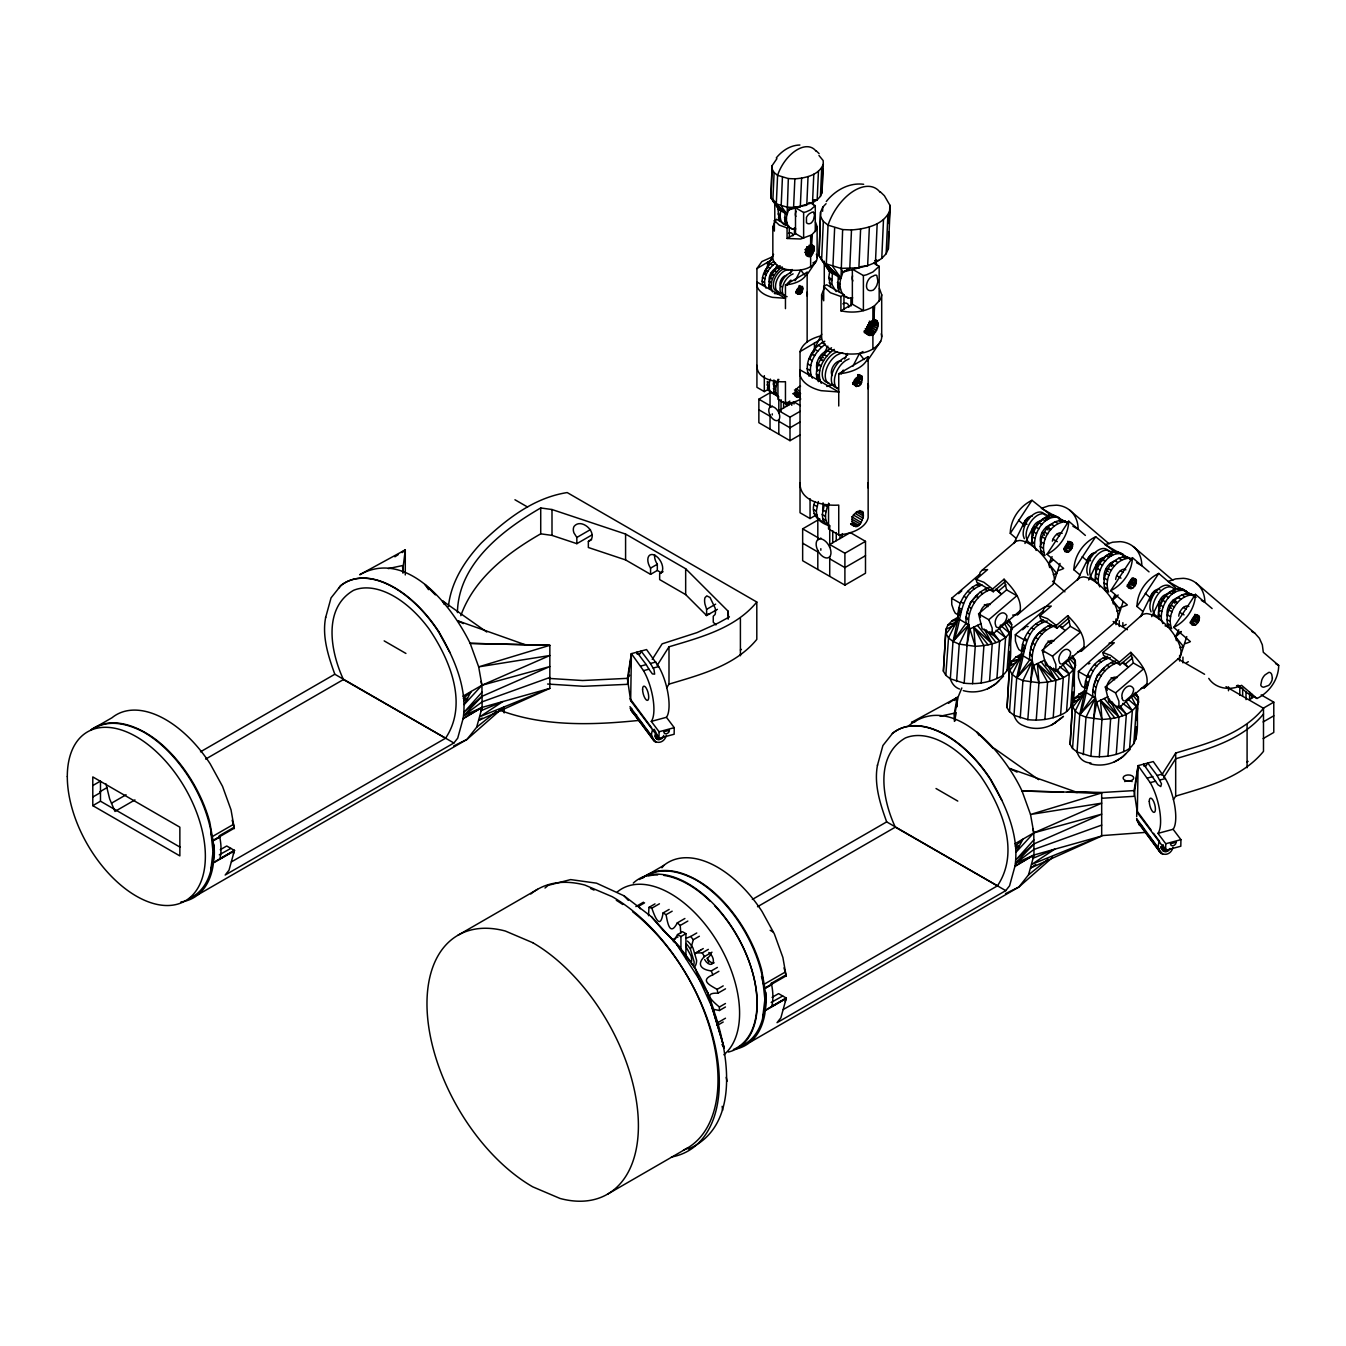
<?xml version="1.0" encoding="UTF-8"?>
<svg xmlns="http://www.w3.org/2000/svg" width="1346" height="1346" viewBox="0 0 1346 1346"><rect width="100%" height="100%" fill="white"/><g stroke="black" fill="none" stroke-linecap="round" stroke-linejoin="round"><path stroke-width="1.5" d="M630.668 700.694L631.409 653.651L646.568 649.58L658.682 666.573A31.883 10.751 75.1 0 1 666.438 717.3L674.245 727.664L674.144 734.243L658.985 738.315L630.668 700.694L627.387 678.603L631.409 653.651L643.523 670.661A31.883 10.751 75.1 0 1 651.279 721.389L659.086 731.753L658.985 738.315L654.257 729.313M1137.336 812.681L1138.093 765.638L1153.253 761.567L1165.367 778.56A31.883 10.751 75.1 0 1 1173.123 829.287L1180.93 839.652L1180.812 846.23L1165.653 850.302L1137.336 812.681L1134.072 790.59L1138.093 765.638L1150.207 782.649A31.883 10.751 75.1 0 1 1157.964 833.376L1165.754 843.74L1165.653 850.302L1162.826 844.901M666.421 735.404C662.552 747.753 647.106 742.252 652.793 729.364M1136.68 816.669L1136.764 812.715M1173.089 847.391C1169.237 859.741 1153.791 854.239 1159.478 841.351L1153.522 833.292M1122.379 698.372C1119.569 692.265 1128.941 680.655 1133.584 688.765A8.261 3.971 -55.5 0 1 1131.296 695.714L1125.693 700.509M863.392 515.972L862.651 511.497C842.461 510.403 856.14 542.724 863.392 515.972L856.325 511.884M220.239 849.73L226.717 845.995L234.456 850.453L229.005 870.223L225.169 875.035L453.888 742.992L457.707 738.18L463.175 718.327L482.12 707.39L549.841 688.395L549.841 645.306L470.175 643.371C451.802 605.784 406.997 548.327 359.685 574.742L405.281 549.858L405.281 574.944M680.79 933.131L680.218 925.459L677.307 922.868C670.039 936.85 667.549 923.02 666.085 914.691L663.073 912.941C660.28 930.608 654.896 917.097 651.851 908.18L648.94 907.406L648.536 915.717M772.082 997.369L778.577 993.617L786.3 998.076L780.865 1017.862L777.029 1022.674L1005.748 890.631L1009.567 885.803L1015.035 865.949L1033.98 855.013L1101.684 836.034L1101.684 792.945L1022.035 791.011C1004.94 754.147 953.355 690.649 909.122 725.427M210.885 832.518L213.795 844.935L213.105 865.528A98.561 56.902 60 0 1 180.919 901.971M325.581 617.73L331.049 597.876L340.74 585.678A98.561 56.902 60 0 1 438.863 631.762C453.871 657.605 467.819 688.26 463.074 718.831L482.12 707.39L481.935 685.249L478.671 666.859L470.175 643.371L549.841 645.306L478.671 666.859L549.841 655.519L481.935 685.249L462.99 696.185M198.047 894.686L466.978 739.425L476.652 727.244L482.12 707.39L463.781 715.567L482.036 696.319L549.841 666.539L481.935 685.249L464.202 704.581L471.1 691.491M761.449 976.54L765.655 992.574L764.965 1013.168A98.561 56.902 60 0 1 736.565 1048.904M877.441 765.369L882.909 745.516L892.6 733.318A98.561 56.902 60 0 1 990.723 779.401C1005.731 805.228 1019.679 835.883 1014.934 866.454L1033.98 855.013L1033.795 832.871L1030.531 814.481L1022.035 791.011L1063.037 792.104M749.907 1042.326L1018.838 887.064L1028.512 874.866L1033.98 855.013L1015.624 863.19L1033.879 843.942L1101.684 814.162L1033.795 832.871L1014.85 843.807M811.823 235.264L811.419 245.645L811.756 234.843L816.366 229.947L817.123 226.633L815.474 222.073M874.496 306.467L873.958 320.567L874.395 305.912L880.671 299.266L881.697 294.774L879.443 288.582M776.928 158.626L772.082 165.693L770.938 197.862L778.762 209.572L787.124 214.401C784.937 220.508 787.612 230.688 795.772 228.921M772.082 165.693L770.938 197.862C780.394 204.844 777.147 212.146 779.553 220.946M772.217 169.276L774.101 172.54L772.823 201.143L787.124 214.401L788.621 209.875L792.979 207.637M778.762 209.572L776.306 203.902L777.584 175.317A30.857 17.818 -60 0 1 796.26 150.264A30.857 17.818 -60 0 1 815.979 151.139M782.43 177.369L781.168 205.955L787.124 214.401L788.335 178.564L777.584 175.317L774.101 172.54M818.957 155.463L823.163 160.578L823.298 164.162C819.041 175.199 805.413 178.059 794.863 178.85L793.585 207.435L788.621 209.875L787.057 207.166L776.306 203.902L780.781 210.733C779.519 215.999 779.771 223.84 786.199 225.405M788.621 209.875L800.315 206.762L801.593 178.177M808.037 176.595L806.776 205.198L793.585 207.435L787.057 207.166M813.792 174.223L812.53 202.825L800.601 206.039M808.761 202.657L812.53 202.825L817.173 199.814L818.452 171.228M813.169 200.554L817.173 199.814L820.421 196.381L821.699 167.796M826.057 203.683L822.759 207.183L820.589 212.113L819.058 255.757L829.658 271.623L840.981 278.185C838.036 286.446 841.654 300.259 852.708 297.887M820.589 212.113L819.058 255.757L829.658 271.623L828.783 277.528L830.718 287.051M822.793 168.755L822.019 192.764L820.421 196.381M822.019 192.764L823.298 164.162M822.591 211.272L822.759 207.183M820.774 216.958L823.331 221.4L821.598 260.199L840.981 278.185L843.017 272.043L847.744 269.604M829.658 271.623L826.326 263.951L828.042 225.152A41.844 24.161 -60 0 1 853.381 191.182A41.844 24.161 -60 0 1 880.133 192.36M834.638 227.945L832.905 266.727L840.981 278.185L842.63 229.577L828.042 225.152L823.331 221.4M880.318 191.822L884.389 195.725L889.874 205.181L890.059 210.026C884.288 225.001 865.815 228.87 851.496 229.947L849.763 268.746L843.017 272.043L840.897 268.359L826.326 263.951L832.383 273.188L831.862 284.359L836.118 291.611M843.017 272.043L858.883 267.82L860.616 229.039M869.365 226.902L867.648 265.684L858.883 267.82L840.897 268.359M860.195 266.71L867.648 265.684L875.455 262.47L877.171 223.688M875.455 262.47L881.765 258.398L883.498 219.6M881.765 258.398L886.156 253.738L887.889 214.956M888.697 231.714L888.343 248.825L886.156 253.738M889.05 223.554L889.874 205.181M888.343 248.825L890.059 210.026M802.182 286.345C789.059 289.794 803.697 301.504 802.553 286.715M861.423 375.77C843.471 380.497 863.509 396.279 861.911 376.274L859.017 374.575M685.787 938.398L690.683 936.496L693.291 939.744L690.919 948.223M991.565 589.296C976.977 593.569 967.353 609.957 968.649 624.813L964.157 683.179C975.244 684.441 986.685 683.045 996.915 678.485C1017.273 670.914 1007.784 644.97 1011.822 628.885L1011.637 624.443L1009.197 620.321M1055.23 625.755C1040.66 630.029 1031.019 646.417 1032.332 661.273L1027.822 719.639C1038.927 720.901 1050.351 719.504 1060.598 714.962C1080.956 707.373 1071.45 681.429 1075.488 665.345L1075.303 660.903L1072.88 656.781M1118.29 662.434C1103.703 666.707 1094.079 683.095 1095.392 697.951L1090.883 756.317C1101.987 757.579 1113.411 756.183 1123.658 751.623C1143.999 744.052 1134.51 718.108 1138.548 702.023L1138.363 697.581L1135.94 693.459M959.53 689.017A39.757 22.949 -60 0 1 950.31 678.838L945.817 675.305L943.395 671.183L945.902 629.373L947.954 624.914L952.127 620.742L958.1 617.141M945.817 675.305L948.526 637.937L958.015 618.521C956.888 604.203 965.721 588.387 979.518 583.525M972.569 683.701L975.261 646.316L968.649 624.813L958.015 618.521L953.018 641.453L950.31 678.838L964.157 683.179M956.569 681.513L959.261 644.128L968.649 624.813L953.018 641.453L948.526 637.937L946.103 633.815L958.015 618.521M981.217 683.045L983.909 645.676L973.764 627.135L975.261 646.316C988.57 645.575 1006.118 642.749 1011.822 628.885L1006.505 622.575M989.529 681.278L992.221 643.893L984.229 629.12M996.915 678.485L999.624 641.117L992.288 631.459M1002.905 674.901L1005.597 637.516L999.001 627.875M1007.06 670.729L1009.769 633.343L1004.368 623.164M1009.685 651.447L1009.113 666.27M1010.123 645.205L1011.031 632.755M1054.928 723.054C1045.741 729.078 1033.173 730.205 1023.212 725.477A39.757 22.949 -60 0 1 1013.992 715.298L1009.5 711.765L1007.06 707.643L1009.584 665.833L1011.637 661.374L1015.793 657.201L1021.782 653.601M1011.334 665.53L1011.637 661.374L1021.059 658.497M1009.5 711.765L1012.192 674.396L1021.681 654.98C1020.554 640.662 1029.387 624.847 1043.2 620.001M1036.235 720.16L1038.944 682.775L1032.332 661.273L1021.681 654.98L1016.684 677.913L1013.992 715.298L1027.822 719.639M1020.234 717.973L1022.943 680.588L1032.332 661.273L1016.684 677.913L1012.192 674.396L1009.769 670.274L1021.681 654.98M1044.883 719.504L1047.592 682.136L1037.43 663.612L1038.944 682.775C1052.252 682.035 1069.801 679.225 1075.488 665.345L1068.859 657.471M1053.195 717.738L1055.903 680.353L1045.892 661.895M1060.598 714.962L1063.29 677.576L1057.182 669.534M1066.57 711.361L1069.279 673.976L1062.684 664.335M1070.743 707.188L1073.435 669.803L1068.051 659.624M1073.048 692.063L1072.728 701.249M1073.502 685.821L1074.259 675.44M1074.848 667.145L1075.303 660.903L1072.072 655.721M1090.883 762.946A39.757 22.949 -60 0 1 1077.036 751.977L1072.543 748.443L1070.12 744.321L1072.644 702.511L1074.697 698.052L1084.842 690.279M1074.394 702.208L1074.697 698.052L1082.234 695.747M1072.543 748.443L1075.252 711.075L1084.741 691.659C1083.597 676.853 1093.053 660.381 1107.724 656.209M1099.295 756.839L1101.987 719.454L1095.392 697.951L1084.741 691.659L1079.744 714.591L1077.036 751.977L1090.883 756.317M1083.294 754.652L1086.003 717.267L1095.392 697.951L1079.744 714.591L1075.252 711.075L1072.829 706.953L1084.741 691.659M1107.943 756.183L1110.652 718.814L1100.49 700.273L1101.987 719.454C1115.312 718.714 1132.844 715.887 1138.548 702.023L1133.248 695.714M1116.255 754.416L1118.963 717.031L1108.953 698.574M1123.658 751.623L1126.35 714.255L1120.242 706.213M1129.63 748.04L1132.339 710.654L1125.744 701.014M1133.786 743.867L1136.495 706.482L1131.094 696.303M1136.26 726.655L1135.856 739.408M1136.714 720.43L1137.606 707.962M1138.06 701.737L1138.363 697.581L1135.132 692.399M765.151 272.498L765.201 274.281M795.789 292.906L798.498 294.353L795.89 292.267L798.834 289.676L799.793 286.378M856.409 386.622L852.893 383.795L857.032 380.043L858.025 374.625L861.911 376.274M838.861 275.291L839.197 279.261M764.865 285.638L762.475 284.258C760.961 275.526 766.059 266.508 773.26 261.747L775.649 263.126C768.044 268.207 761.668 279.093 765.992 288.094M772.554 291.897C768.28 282.879 774.556 272.01 782.211 266.912M809.097 376.274C803.158 363.302 812.597 346.864 824.812 341.278M812.328 378.142C806.456 365.927 815.104 351.171 825.418 344.273L822.187 342.406M821.228 383.29C815.44 371.059 823.954 356.32 834.318 349.405M780.125 265.717C772.924 270.462 767.809 279.48 769.34 288.229L771.426 289.424L768.953 285.049L771.039 286.311M831.492 347.773C821.245 354.621 812.429 369.511 818.402 381.658M778.846 379.404C776.053 384.535 773.428 392.679 778.812 397.003L768.33 390.357L767.27 381.507L769.323 382.701L769.306 389.129A15.21 8.783 -60 0 0 774.303 393.789M776.474 395.64A15.21 8.783 -60 0 1 773.698 391.669L774.791 381.608L777.13 382.971M829.725 547.3L829.725 525.865C818.772 522.971 809.451 513.028 815.037 501.587M823.601 521.508A20.627 11.912 -60 0 1 816.837 515.182L816.349 511.11L818.318 501.553M826.545 523.998A20.627 11.912 -60 0 1 822.776 518.614L822.288 514.542L824.257 504.986L827.437 506.819C825.249 512.86 823.735 521.491 829.725 525.865M967.252 612.598L970.399 602.352L977.785 594.713M1030.918 649.058C1031.473 641.083 1036.37 632.822 1044.143 630.079M1093.978 685.737L1097.141 675.49L1104.528 667.852M787.797 405.533L788.268 401.764M841.906 537.424L842.377 533.605M1251.393 698.439L1251.898 694.284M1036.134 550.447L1034.788 547.166L1032.096 545.618C1028.63 531.014 1047.188 505.305 1061.472 519.943L1058.78 518.395M1034.788 547.166C1032.786 533.891 1044.092 513.718 1059.268 517.705M1042.073 553.946C1034.872 539.83 1051.714 512.86 1068.101 522.803L1062.112 519.977M1041.888 553.778L1044.967 555.545C1039.432 542.034 1050.418 522.887 1065.174 521.76M1085.381 535.422L1068.741 521.205C1068.337 535.203 1059.403 548.041 1047.02 554.266L1063.66 568.483A32.624 26.483 -49.5 0 1 1058.006 570.603M1099.8 586.906L1098.454 583.626L1095.762 582.078C1092.313 567.474 1110.871 541.765 1125.138 556.403M1098.454 583.626C1096.452 570.351 1107.758 550.178 1122.934 554.165M1105.756 590.423C1098.555 576.29 1115.38 549.319 1131.767 559.263L1125.778 556.453M1105.571 590.238L1108.65 592.021C1103.114 578.511 1114.101 559.364 1128.857 558.22M1149.047 571.882L1132.407 557.665C1132.02 571.68 1123.069 584.5 1110.686 590.726L1127.342 604.943A32.624 26.483 -49.5 0 1 1119.771 607.517M1162.86 623.585L1161.514 620.304L1158.822 618.756C1155.373 604.152 1173.931 578.444 1188.198 593.081M1161.514 620.304C1159.512 607.029 1170.818 586.856 1185.994 590.844M1168.799 627.085C1161.615 612.968 1178.44 585.998 1194.827 595.942L1188.838 593.115M1168.631 626.916L1171.693 628.683C1166.158 615.172 1177.144 596.026 1191.9 594.898M1212.107 608.56L1195.467 594.343C1195.08 608.358 1186.129 621.179 1173.746 627.404L1190.386 641.621A32.624 26.483 -49.5 0 1 1184.732 643.741M631.409 653.651L627.387 684.34L583.424 686.292L547.603 684.037M1138.093 765.638L1134.072 796.327L1102.492 798.228M688.159 1149.097C740.098 1126.938 729.111 1055.415 714.373 1012.293C705.506 980.46 687.099 951.942 662.686 929.85L680.134 947.298M631.627 708.467L631.627 711.445L634.925 714.575A7.302 5.821 -20.8 0 0 636.624 714.928M828.429 350.078C820.236 352.602 814.38 362.848 817.258 371.059M877.962 281.465L876.818 275.425A8.699 4.324 -66.1 0 0 873.1 276.182C865.949 277.764 862.803 293.613 873.1 290.198A8.699 4.324 -66.1 0 0 876.818 285.352L877.928 281.6M975.261 646.316L959.261 644.128L953.018 641.453L966.075 623.333C964.813 608.442 974.369 592.089 988.973 587.798M1038.944 682.775L1022.943 680.588L1016.684 677.913L1029.74 659.792C1028.512 645.39 1037.43 629.692 1051.176 624.729M1101.987 719.454L1086.003 717.267L1079.744 714.591L1092.801 696.471C1091.556 681.581 1101.095 665.227 1115.699 660.936M982.109 585.022C957.494 593.098 962.474 623.148 953.018 641.453M1047.255 621.011C1021.412 628.01 1026.039 659.304 1016.684 677.913M1110.315 657.689C1084.472 664.688 1089.099 695.983 1079.744 714.591M401.831 552.18L405.281 549.858L402.555 571.714M915.617 721.506L911.545 722.381L957.141 697.497L954.398 713.178L954.398 721.389M966.849 645.794L970.029 628.919L981.217 623.585M1030.531 682.254L1033.694 665.378L1044.9 660.045M1093.591 718.932L1096.754 702.057L1107.96 696.723M448.42 606.541C450.994 582.01 464.841 560.542 481.38 542.926C505.558 519.859 533.235 497.835 567.188 492.569L756.805 602.032L756.805 639.384C735.168 665.799 700.374 674.699 668.996 684.138L666.758 687.671M955.105 718.528L956.249 712.572M1023.549 525.748L1025.114 520.515L1029.185 517.587M1087.215 562.224L1088.022 558.27L1091.825 554.316M1150.275 598.886L1151.84 593.653L1155.911 590.726M788.958 404.86L789.765 401.041M210.885 868.944L213.795 859.892A52.982 30.588 60 0 0 213.795 844.935M233.38 853.902L234.473 850.369L213.206 862.651M325.698 617.225C321.862 636.456 328.34 656.326 334.817 674.245L453.888 742.992M762.728 1016.567L765.655 1007.531A52.982 30.588 60 0 0 765.655 992.574M785.24 1001.525L786.333 997.992L765.05 1010.274M877.558 764.848C873.722 784.079 880.2 803.949 886.678 821.884L1005.748 890.631M816.366 254.327A22.142 12.787 0 0 1 816.366 260.956C810.83 269.839 798.784 271.118 789.244 269.991A22.142 12.787 0 0 1 772.84 257.641L772.84 226.633L775.801 220.239M881.243 333.808A30.049 17.347 0 0 1 880.671 341.312C873.15 353.375 856.813 355.108 843.875 353.577A30.049 17.347 0 0 1 821.615 336.837L821.615 294.774L824.274 288.01L824.274 261.208M979.669 574.288L951.656 598.28L951.79 604.691L953.708 610.243L955.29 613.221L958.756 615.223M979.282 575.937L980.14 572.286L982.378 570.014L1015.994 541.21L1019.427 540.469A28.535 12.148 49.4 0 1 1042.14 554.821A28.535 12.148 49.4 0 1 1054.339 579.941L1053.481 583.575A28.535 12.148 49.4 0 1 1051.243 585.846L1017.626 614.651L1012.629 615.122M978.576 613.826L982.126 628.717L992.254 634.572L992.153 627.993L988.805 619.732L978.576 613.826L1006.606 589.834L1004.066 579.201L992.625 589.01L993.281 591.752L1004.722 581.943M1043.352 610.748L1015.321 634.757L1015.473 641.15L1017.391 646.703L1018.956 649.697L1022.422 651.683M1042.948 612.396L1043.823 608.762L1046.044 606.491L1079.677 577.67L1083.093 576.929A28.535 12.148 49.4 0 1 1105.823 591.298A28.535 12.148 49.4 0 1 1118.021 616.401L1117.146 620.035A28.535 12.148 49.4 0 1 1114.925 622.306L1081.292 651.128L1077.877 651.868M1042.258 650.303L1045.792 665.176L1055.937 671.031L1055.836 664.453L1052.488 656.209L1042.258 650.303L1070.272 626.294L1067.748 615.66L1056.307 625.469L1056.963 628.212L1068.388 618.42M1140.937 688.546L1144.352 687.789L1177.986 658.985A28.535 12.148 49.4 0 0 1180.206 656.713L1181.081 653.079A28.535 12.148 49.4 0 0 1168.883 627.959A28.535 12.148 49.4 0 0 1146.153 613.608L1142.737 614.348L1078.382 671.418L1078.533 677.829L1080.434 683.381L1082.016 686.359L1085.482 688.361M1105.302 686.965L1108.852 701.855L1118.997 707.71L1118.896 701.131L1115.531 692.887L1105.302 686.965L1133.332 662.972L1130.791 652.339L1119.367 662.148L1120.023 664.89L1131.448 655.081M823.062 502.815L822.658 510.757M725.494 1018.215L717.906 1022.59L717.132 1025.501L723.206 1022.001M769.323 382.701L770.4 379.084M1097.596 564.58L1097.141 566.043L1096.452 564.26L1088.645 579.958M481.044 710.924L482.019 707.895M1032.904 858.546L1033.879 855.518M1060.025 563.452L1053.481 583.575M1123.052 601.914L1117.146 620.035M1186.768 636.608L1180.206 656.713M1042.746 519.388L1045.388 521.003L1046.498 516.78L1049.19 518.328L1047.154 519.758L1045.892 519.018M1106.429 555.848L1109.054 557.463L1110.164 553.24L1112.856 554.804L1110.837 556.218L1109.575 555.494M1169.472 592.526L1172.114 594.141L1173.224 589.918L1175.916 591.466L1173.897 592.896L1172.635 592.173M712 952.194L704.412 956.585C696.303 964.594 701.468 969.709 711.294 970.92L712.808 974.807C699.819 980.275 709.241 984.885 717.132 989.377L717.906 993.197C702.175 992.507 712.892 1001.575 719.387 1007.01L719.387 1010.493L712.337 1009.096M1067.58 545.601L1068.337 541.63L1072.678 544.205C1073.065 548.108 1069.246 553.913 1064.938 551.608C1063.138 547.906 1067.361 540.537 1071.82 542.388L1072.678 544.205L1068.354 542.875L1072.409 546.779L1067.58 545.601L1063.777 549.555L1067.933 552.011M1131.263 582.078L1132.02 578.09L1136.361 580.664C1136.731 584.568 1132.928 590.372 1128.621 588.067C1126.804 584.366 1131.027 577.013 1135.486 578.847L1136.361 580.664L1132.02 579.335L1136.091 583.239L1131.263 582.078L1127.46 586.015L1131.616 588.488M1194.323 618.756L1194.928 614.314L1199.404 617.343C1199.791 621.246 1195.988 627.051 1191.681 624.746C1189.864 621.044 1194.087 613.692 1198.546 615.526L1199.404 617.343L1195.08 616.014L1199.135 619.917L1194.323 618.756L1190.52 622.693L1194.659 625.15M656.04 734.277C652.659 740.637 663.04 741.293 663.713 735.404M460.82 615.66C474.112 578.326 507.526 552.903 540.722 533.824L551.995 535.388L576.845 543.666L592.173 534.816M961.835 687.957L958.167 696.892L955.105 712.774L955.357 720.497M787.208 285.049A6.326 3.651 -60 0 1 787.881 283.552L788.773 282.155A6.326 3.651 -60 0 1 790.96 280.069M1052.74 524.048C1044.126 525.411 1037.446 536.869 1041.484 544.81M1116.406 560.525C1108.179 561.804 1102.626 571.579 1104.208 579.47M1179.466 597.187C1171.239 598.482 1165.686 608.257 1167.268 616.148M765.437 271.421L766.547 269.385M811.588 355.529L812.227 354.099M769.02 388.893L764.309 391.602L756.923 387.328L756.923 268.561L761.87 261.561L772.234 256.918M816.686 514.727L810.056 518.547L800.029 512.742L800.029 351.643C802.805 342.523 812.294 338.183 820.791 335.861M1049.661 567.558L1048.736 563.671L1052.084 556.621M1113.327 604.018L1112.402 600.131L1114.909 594.848M1176.387 640.696L1175.462 636.809L1178.81 629.76M827.437 506.819L828.985 503.606M773.58 254.327L765.504 270.63L766.715 270.428M811.672 354.452L821.716 334.178M1024.962 543.498L1032.769 527.8L1033.156 531.687M1151.705 616.636L1159.495 600.939M773.9 271.505L777.079 265.162M825.132 351.491L827.824 346.124M776.306 203.902L785.105 213.24L784.752 221.467L785.929 224.597M826.326 263.951L838.255 276.62L837.784 287.758L839.382 292.015M790.22 273.07L792.087 269.486M795.133 280.759L800.719 269.991L804.487 274.921M844.565 358.961L847.408 353.493M852.809 366.348L859.421 353.577L862.971 351.542M711.294 954.129L707.306 958.621L708.77 962.222M1022.96 839.13L1016.062 852.203L1033.795 832.871L1101.684 803.158L1030.531 814.481L1101.684 792.945L1067.142 792.205M779.435 267.417C772.419 267.551 767.405 276.569 769.626 282.879M445.56 738.231C468.509 704.093 449.867 659.49 429.054 628.952A87.944 50.778 60 0 0 353.476 590.372C322.451 608.426 330.679 652.221 343.449 679.545L445.56 738.231L231.411 861.894M673.387 941.662L677.526 934.561L682.489 931.684L685.922 933.653L685.922 958.604M997.42 885.853C1020.369 851.715 1001.727 807.112 980.914 776.575A87.944 50.778 60 0 0 905.32 737.995C874.311 756.048 882.539 799.844 895.309 827.167L997.42 885.853L783.271 1009.534M1016.331 538.518L1010.291 533.353L1031.995 500.291L1052.892 516.864M1080.014 574.978L1073.957 569.812L1095.678 536.751L1116.574 553.341M1143.074 611.656L1137.017 606.491L1158.738 573.43L1175.378 587.647L1173.14 590.961M652.255 659.389L662.131 643.842L697.026 632.603L718.495 622.895L729.397 616.905L728.405 616.333L728.152 611.235L685.669 568.752L625.587 534.059L551.995 509.528L540.722 507.964C502.226 530.24 458.313 563.991 457.421 612.581M657.151 665.429L668.996 646.803C700.374 637.348 735.168 628.464 756.805 602.032M1161.682 775.06L1175.681 753.053C1207.059 743.598 1241.853 734.697 1263.49 708.282L1226.004 686.645M1163.836 777.416L1175.681 758.791C1207.059 749.335 1241.853 740.451 1263.49 714.019M1173.426 799.659L1175.681 796.125L1175.681 753.053M1068.741 521.205L1047.02 554.266M1132.407 557.665L1110.686 590.726M1195.467 594.343L1173.746 627.404M627.387 678.603L629.642 675.187M843.219 370.083L842.024 371.967A8.581 4.963 -60 0 0 841.115 374.003M1163.415 845.221C1158.536 850.47 1167.756 854.626 1169.943 848.518M1046.397 517.823L1048.635 514.509M1110.08 554.283L1112.318 550.968M806.944 274.836L816.366 260.956L812.9 262.958M867.379 360.863L880.671 341.312M769.34 288.229L769.138 286.53L770.114 287.102M817.914 376.779L816.601 376.022L816.871 378.31L819.714 379.942L816.349 374.003L819.192 375.719M810.443 202.859L815.272 205.652L810.645 209.841L806.052 211.877L803.629 212.466L795.503 207.772L795.503 233.598L787.074 238.478L787.074 227.928L789.311 226.633L789.311 237.182M873.705 263.16L879.174 266.306L872.898 271.993L866.673 274.752L863.392 275.543L852.355 269.183L852.355 304.213L840.914 310.825L840.914 296.524L843.959 294.774L843.959 309.075M959.648 611.622L960.859 612.312L961.38 609.267L958.806 607.769L960.405 615.004L957.814 613.423M1023.33 648.082L1024.542 648.789L1025.063 645.727L1022.472 644.229L1024.07 651.464L1021.496 649.882M1086.39 684.761L1087.585 685.451L1088.123 682.405L1085.532 680.908L1087.131 688.143L1084.556 686.561M338.536 588.286L340.74 585.678M661.946 867.8L663.881 865.36A98.561 56.902 60 0 1 762.021 911.444L774.387 933.989L782.884 957.477L785.963 974.908L771.308 983.303L771.611 984.649A52.982 30.588 60 0 1 772.318 1003.679L771.729 1006.522L786.3 998.076M813.068 352.77L814.078 351.643M481.986 692.248L464.202 712.084L482.036 696.319M1033.846 839.887L1016.062 859.724L1033.879 843.942M958.588 593.653L961.801 590.827M776.289 157.903C782.076 150.752 790.439 145.149 799.894 145.015M826.293 201.53C835.109 190.324 849.057 182.4 863.661 184.284M1015.994 541.21L1013.774 543.481L1024.171 522.568L1027.032 524.301M1017.626 614.651L1019.847 612.38C1022.96 599.559 1012.36 587.731 1004.066 579.201M1079.677 577.67L1077.439 579.941L1087.854 559.027L1090.697 560.76M1081.292 651.128L1083.513 648.839C1086.643 636.019 1076.026 624.191 1067.748 615.66M1142.737 614.348L1140.499 616.619L1150.914 595.706L1151.806 596.783M1144.352 687.789L1146.573 685.518C1149.686 672.697 1139.086 660.869 1130.791 652.339M405.281 549.858L402.168 552.634M948.493 703.285L957.141 697.497L954.247 700.425L957.141 697.497L957.141 706.734M999.018 680.655C990.134 690.178 975.85 694.2 963.299 690.616M1062.684 717.115L1051.209 725.275M1125.744 753.794C1116.86 763.317 1102.576 767.338 1090.024 763.754M1003.544 676.113L995.821 683.835L987.543 688.799M1063.475 716.324L1054.81 723.105M1130.27 749.251L1122.564 756.974L1117.87 759.783M1022.573 629.777L1025.467 627.286M94.321 728.253C109.935 718.932 128.964 724.215 144.005 732.274A97.619 56.364 60 0 1 210.683 829.843L213.038 851.833L210.683 871.098A97.619 56.364 60 0 1 189.55 898.186M805.665 253.687L810.645 256.262L811.638 255.353L814.28 249.683L814.162 246.671L812.547 245.342C806.405 245.056 802.014 258.583 810.645 256.262L810.645 266.676M864.468 330.578L872.898 334.969C876.566 331.739 880.065 324.807 876.566 320.432L875.489 320.146C867.161 319.759 861.188 338.115 872.898 334.969L872.898 349.085M646.181 875.893C661.795 866.555 680.824 871.855 695.865 879.897A97.619 56.364 60 0 1 762.543 977.482L764.898 999.455L762.543 1018.737A97.619 56.364 60 0 1 739.677 1046.498M1053.262 574.692L1056.778 573.43L1048.736 563.671L1053.043 559.7M1116.944 611.168L1120.444 609.906L1112.402 600.131L1116.709 596.16M1179.988 647.847L1183.504 646.585L1175.462 636.809L1181.199 631.526M1048.736 563.671L1053.06 559.801M954.028 700.257L957.141 697.497M1112.402 600.131L1118.173 594.982M1175.462 636.809L1181.233 631.644M502.411 708.265L466.978 739.425L453.636 746.004M1052.74 857.251L1018.838 887.064L1005.496 893.643M993.281 591.752L976.826 582.246L976.153 579.403L987.594 569.61L982.378 570.014M998.278 591.281L1005.916 584.736M988.805 619.732L1016.836 595.74L1006.606 589.834M992.254 634.572L1020.285 610.562M1056.963 628.212L1040.508 618.706L1039.819 615.862L1051.26 606.07L1046.044 606.491M1061.944 627.741L1069.599 621.196M1052.488 656.209L1080.502 632.199L1070.272 626.294M1055.937 671.031L1083.951 647.022M1120.023 664.89L1103.552 655.384L1102.879 652.541L1114.32 642.749L1109.104 643.152M1125.004 664.419L1132.659 657.874M1115.531 692.887L1143.562 668.878L1133.332 662.972M1118.997 707.71L1147.011 683.701M470.764 692.147L463.377 698.389L467.483 698.372L463.781 700.61M1022.624 839.786L1015.237 846.028L1019.343 845.995L1015.624 848.232M544.995 888.024L548.175 885.348L570.637 879.594L596.514 883.161L624.073 895.83L651.414 916.71L676.685 944.404L695.478 968.615L698.153 977.011L714.373 1012.293M476.652 727.244L496.203 711.512M1028.512 874.866L1048.063 859.152M787.074 238.478L800.719 238.999L811.756 234.843M840.914 310.825C852.068 313.281 864.704 312.272 874.395 305.912M463.781 715.567L482.07 701.855L549.841 677.459M1015.624 863.19L1033.93 849.477L1101.684 825.098M1010.745 629.373L1023.465 619.9L1044.984 606.777M703.251 948.543L694.654 953.675L700.728 950.158M795.856 291.409L796.546 290.904A4.745 2.742 -60 0 0 798.582 287.926M852.607 382.819L853.785 381.961A6.444 3.718 -60 0 0 856.544 377.906M1029.034 518.53L1028.142 519.152L1027.873 517.655M482.171 718.057L478.84 720.379L549.841 688.395L480 716.661L502.866 701.569L482.036 710.267M1035.697 864.536L1030.683 868.002L1101.684 836.034L1031.86 864.283L1054.726 849.191L1033.879 857.907M394.916 556.807L398.366 554.502M740.401 650.017L741.41 649.395M1247.086 762.004L1248.095 761.382M807.146 341.918L807.146 272.229L785.458 284.881L785.458 308.638M828.547 503.185L828.547 528.995L838.743 534.884A34.34 19.82 0 0 0 868.153 517.739L868.153 356.623L838.743 373.767L838.743 405.987M756.923 268.561L772.284 259.475M800.029 351.643L821.11 339.175M1114.269 761.954L1117.988 759.733M998.968 627.371L1004.57 622.575A8.261 3.971 -55.5 0 0 1006.858 615.627C1002.215 607.517 992.843 619.126 995.653 625.234A8.261 3.971 -55.5 0 0 997.706 627.539M1062.633 663.847L1068.253 659.035A8.261 3.971 -55.5 0 0 1070.524 652.087C1065.897 643.994 1056.509 655.586 1059.319 661.694A8.261 3.971 -55.5 0 0 1061.388 663.999M1088.527 663.965L1089.907 663.309M234.456 850.453L219.869 858.883L220.458 856.039A52.982 30.588 60 0 0 219.751 837.01L219.448 835.664L234.103 827.268L231.024 809.838L222.527 786.35L210.161 763.805A98.561 56.902 60 0 0 112.021 717.738L90.754 730.003C111.398 715.096 137.982 726.066 156.102 739.778A98.561 56.902 60 0 1 209.757 822.12L213.005 840.51L219.751 837.01L213.089 840.863M772.84 226.633L774.371 231.058L774.371 220.508L776.541 219.263L789.311 226.633M821.615 294.774L823.702 300.764L823.702 286.462L826.629 284.763L843.959 294.774M800.13 434.842L790.001 440.68L758.858 422.694L758.858 399.19L770.669 392.376M92.79 785.542L100.479 781.101L100.479 801.207L180.297 847.29M99.806 791.785L106.906 787.679M92.79 797.034L100.479 792.592M772.268 405.987L770.03 407.266L770.03 391.938M92.79 805.648L179.859 855.905L179.859 827.184L92.79 776.911L92.79 805.648L100.479 801.207M800.399 405.651L794.005 401.949L778.812 410.715L790.001 417.176L800.13 411.338M111.55 803.158L126.07 794.763M200.487 751.808L334.817 674.245M576.845 543.666L576.845 537.458L590.473 529.584M134.953 799.911L114.999 811.436L109.682 799.019L105.981 783.927M205.652 759.094L343.449 679.545M660.953 572.555L657.319 570.452L650.572 574.355L625.587 559.919L588.353 547.502L588.353 541.529L591.601 539.662M800.13 421.921L790.001 427.776L778.812 421.315M340.471 585.846A98.561 56.902 60 0 1 438.611 631.913L438.863 631.762M650.572 574.355L650.572 568.13L657.319 564.243A10.549 6.091 60 0 1 654.627 554.653M717.401 609.334L706.616 615.559L685.669 594.612L659.658 579.588L659.658 573.615L663.04 571.68M212.113 836.707L233.38 824.442L232.151 820.252M213.005 840.51L234.271 828.227M219.297 854.811L230.856 848.384M213.089 863.156L234.355 850.874M865.495 541.344L844.901 553.24L829.725 544.474L850.319 532.579L865.495 541.344L865.495 573.228L844.901 585.123L802.653 560.727L802.653 528.843L819.815 518.933M820.841 538.047L817.813 539.796L817.813 519.001M706.616 615.559L706.616 609.351L715.635 604.152M865.495 555.696L844.901 567.591L829.725 558.826M457.926 935.268L537.542 889.319M663.881 865.36L642.614 877.642C663.241 862.719 689.842 873.705 707.962 887.401A98.561 56.902 60 0 1 761.6 969.743L764.865 988.132L771.611 984.649L764.949 988.486M892.6 733.318L892.331 733.469A98.561 56.902 60 0 1 990.454 779.553L1001.811 800.247M635.867 906.598L643.472 902.207M1126.148 624.443L1122.867 626.344L1122.867 622.626M644.566 902.846L638.492 906.363L640.259 908.769M648.94 907.406L655.014 903.889M651.851 908.18L659.439 903.789M663.073 912.941L669.147 909.442M666.085 914.691L672.159 911.192M677.307 922.868L684.895 918.494M680.218 925.459L687.823 921.068M677.526 934.561L680.941 936.53L685.922 933.653M752.347 899.431L886.678 821.884M690.683 936.496L696.757 932.98M693.291 939.744L699.365 936.244M757.512 906.733L895.309 827.167M1186.533 662.737L1188.333 661.694M695.646 952.934L702.275 952.884L708.349 949.367M711.294 970.92L717.368 967.421M712.808 974.807L718.882 971.307M717.132 989.377L723.206 985.878M717.906 993.197L725.511 988.822M1252.874 697.581L1249.593 699.483L1249.593 692.063M719.387 1007.01L725.46 1003.51M763.973 984.347L785.24 972.064L783.995 967.875M719.387 1010.493L725.46 1006.993M764.865 988.132L786.131 975.867M1263.12 708.316L1273.787 702.158L1273.787 732.443L1263.12 738.601M771.157 1002.45L782.716 996.006M1263.12 721.961L1273.787 715.803M764.949 1010.796L786.215 998.513M607.45 1194.238L687.049 1148.273M588.353 541.529L591.432 539.073A10.23 7.235 45 0 0 591.584 532.545C589.397 526.118 579.403 519.876 574.103 526.353A10.23 7.235 45 0 0 573.951 532.898L576.845 537.458M800.55 386.167C794.695 387.295 792.222 400.115 800.18 396.616L793.904 392.982M787.847 283.417L789.16 283.182M841.99 371.782L843.757 371.479M954.314 625.217L945.902 629.373L943.395 671.183M1016.297 662.501L1009.584 665.833L1007.06 707.643M1079.357 699.18L1072.644 702.511L1070.12 744.321M784.146 268.729L781.824 269.839A12.652 7.302 -60 0 0 773.513 282.778A12.652 7.302 -60 0 0 778.156 291.476M790.842 272.582L788.504 273.709A12.652 7.302 -60 0 0 780.192 286.648A12.652 7.302 -60 0 0 784.853 295.329M793.097 273.894L790.775 275.021A12.652 7.302 -60 0 0 782.463 287.943A12.652 7.302 -60 0 0 787.107 296.642M836.96 351.861L833.797 353.392A17.162 9.91 -60 0 0 822.524 370.924A17.162 9.91 -60 0 0 828.833 382.718M846.028 357.094L842.882 358.625A17.162 9.91 -60 0 0 831.609 376.173A17.162 9.91 -60 0 0 837.919 387.951M849.09 358.877L845.944 360.392A17.162 9.91 -60 0 0 835.109 375.921A17.162 9.91 -60 0 0 838.373 389.145M774.337 293.529L779.351 293.966L782.262 292.721M834.385 384.418L826.797 386.47M705.977 614.92L710.133 613.524M955.509 622.609L947.954 624.914L955.559 623.45M675.423 937.792L677.997 937.018M672.933 939.239L675.507 938.448M1175.681 796.125C1207.059 786.687 1241.853 777.786 1263.49 751.371L1263.49 708.282M637.196 654.021L640.225 653.668L641.1 651.06L650.438 663.477L655.923 661.996M1157.123 775.464L1161.497 783.826L1160.774 786.569L1157.981 784.785L1143.562 764.175L1143.881 766.009L1145.631 766.412L1147.785 763.047L1157.123 775.464L1162.591 773.984M643.523 670.661L648.923 669.198L652.373 673.909L654.644 674.144L654.021 669.669L650.438 663.477M653.247 668.037L658.682 666.573M651.279 721.389L666.438 717.3M659.086 731.753L674.245 727.664M1150.207 782.649L1155.608 781.185M1159.932 780.024L1165.367 778.56M1157.964 833.376L1173.123 829.287M1165.754 843.74L1180.93 839.652M640.763 666.068L646.215 664.604L648.923 669.198M1147.431 778.055L1152.899 776.592M958.167 619.345L952.127 620.742L957.629 620.153M1021.833 655.805L1015.793 657.201L1021.311 656.612M1084.893 692.483L1078.853 693.88L1084.371 693.291M388.254 568.618L402.555 565.556L402.959 573.177M940.114 716.257L954.398 713.178L954.802 720.817M1011.637 661.374L1019.225 659.91M1074.697 698.052L1082.285 696.589M1026.847 626.63L1028.108 626.479M639.249 720.379C592.677 725.174 542.875 726.874 498.727 709.796M1145.934 832.366L1102.492 835.563M854.071 384.249L853.936 383.543M772.268 392.628L774.859 392.376M627.421 678.35L582.633 680.521L549.353 678.434M1134.072 790.59L1102.492 792.474L1071.954 791.801M813.472 200.184L817.173 199.814M874.631 260.804L878.602 260.434M794.426 206.88L800.315 206.762M854.895 267.904L858.883 267.82M788.335 178.564L794.863 178.85M842.63 229.577L851.496 229.947M1071.534 791.97L1077.389 792.474L1009.668 768.465L1017.054 772.133M823.516 357.666L819.495 357.228L821.733 360.476M821.481 354.587L824.812 355.108M976.153 579.403L983.808 582.229L992.625 589.01M1039.819 615.862L1047.491 618.689L1056.307 625.469M1102.879 652.541L1110.551 655.367L1119.367 662.148M802.822 289.205L799.423 288.448L802.25 291.443L798.952 289.491M862.281 379.639L857.671 378.613L861.507 382.668L857.032 380.043M787.074 227.928L779.317 225.135L774.371 220.508M840.914 296.524L830.415 292.738L823.702 286.462M799.709 287.371L802.889 288.195L799.675 285.503M858.075 377.166L862.382 378.276L858.025 374.625M1065.897 548.041L1071.13 549.454L1066.907 546.779L1071.887 548.159M1129.563 584.5L1134.813 585.931L1130.573 583.239L1135.553 584.618M1192.623 621.179L1197.873 622.592L1193.633 619.917L1198.613 621.297M785.542 219.903L784.617 219.364L785.155 220.694M838.861 285.655L837.582 284.915L838.322 286.698M525.529 644.852L457.808 620.826L463.344 623.585M1165.064 625.823L1167.992 626.883M806.304 248.303L813.96 251.231L806.86 247.142M868.12 324.588L877.39 328.138L868.793 323.175M1195.063 614.769L1197.065 615.543M806.927 246.823L814.28 249.683L809.03 246.655M805.11 249.548L813.337 252.745L806.17 248.606M868.91 322.569L877.828 326.035L869.348 321.139M866.992 326.455L876.566 330.191L867.884 325.177M795.89 292.267L799.995 293.916L797.539 291.291L801.644 292.419L798.313 290.467L802.182 291.611L798.834 289.676M852.893 383.795L858.462 386.016L855.131 382.466L860.7 384.014L856.174 381.355L861.406 382.903L856.88 380.279M805.783 251.399L812.547 254.142L805.295 249.952M866.891 328.592L875.489 332.092L866.689 327.011M809.064 246.082L814.364 248.253L809.148 245.241M871.098 321.29L877.945 324.083L872.898 321.172L872.898 307.039M804.723 252.358L811.638 255.353L805.48 251.803M865.461 329.905L874.244 333.724L865.31 328.559M778.762 209.808L780.781 210.733M829.641 271.942L832.383 273.188M966.075 623.333L968.666 624.51M1029.74 659.792L1032.348 660.97M1092.801 696.471L1095.408 697.649M590.524 888.461L594.04 890.076M995.569 589.363L1001.34 593.939L996.326 589.464L998.9 590.961M1059.235 625.84L1065.023 630.399M1122.295 662.518L1128.066 667.078L1123.052 662.602L1125.643 664.1M1141.61 826.562L1139.019 824.745L1138.06 821.969M767.254 387.985L769.306 389.129M1196.342 583.255L1254.792 633.142L1259.419 638.307L1262.329 644.818L1263.305 652.272L1278.7 665.412A32.624 26.483 -49.5 0 1 1256.979 698.473L1247.372 693.106L1238.135 685.215M814.044 513.634L816.837 515.182M1051.192 524.301L1054.288 526.05M1114.858 560.76L1117.954 562.51M1177.918 597.439L1181.014 599.189M762.088 281.146L764.478 282.492M807.045 368.703L810.275 370.554M1067.647 523.258L1041.4 508.317L1048.971 505.743L1056.526 505.171A32.624 26.483 -49.5 0 1 1078.129 529.23L1072.897 526.252M1131.313 559.717L1105.083 544.777L1112.637 542.202L1120.208 541.647A32.624 26.483 -49.5 0 1 1141.812 565.707L1136.562 562.712M1196.123 597.388L1168.126 581.455L1175.697 578.881L1183.269 578.309A32.624 26.483 -49.5 0 1 1204.872 602.369L1201.372 600.383M1251.763 631.425L1254.792 633.142M1069.178 551.557L1064.77 549.017L1068.186 551.927M1132.844 588.017L1128.436 585.476L1131.851 588.387M1195.904 624.695L1191.496 622.155L1194.912 625.066M780.125 215.074L778.123 213.913L780.226 216.168M778.392 217.8L780.394 218.961M792.592 229.022L787.932 226.784L789.934 227.945M795.503 233.598L803.629 238.292L803.629 212.466M810.41 244.097L813.96 246.15M810.78 245.039L814.28 247.058M805.951 253.553L810.645 256.262M806.271 254.882L809.35 256.665M831.508 279.093L828.783 277.528L831.643 280.574M829.153 282.778L831.862 284.359M845.692 296.44L848.417 298.004M852.355 304.213L863.392 310.589L863.392 275.543M873.941 319.254L877.39 321.24M872.73 319.54L877.828 322.468M770.366 263.866L772.755 265.246M777.231 267.837L779.317 269.032M767.674 266.727L770.047 268.106M774.522 270.681L776.625 271.892M765.352 270.125L767.742 271.488M772.217 274.079L774.303 275.291M865.629 330.763L872.898 334.969M863.997 331.368L871.148 335.507M763.586 273.827L765.975 275.19M770.434 277.781L772.537 278.992M864.233 332.479L869.516 335.541M762.475 277.579L764.848 278.959M769.323 281.55L771.426 282.744M777.265 292.755L779.351 293.966M818.267 345.283L821.497 347.15M827.571 350.65L830.398 352.282M814.599 349.152L817.846 351.02M823.903 354.52L826.747 356.152M811.47 353.746L814.7 355.613M820.774 359.13L823.601 360.762M809.064 358.776L812.294 360.644M818.368 364.143L821.195 365.776M807.55 363.874L810.797 365.742M816.854 369.241L819.697 370.89M807.566 372.943L810.814 374.811M1117.315 551.557L1120.007 553.122M1053.649 515.097L1056.341 516.662M1180.375 588.236L1183.067 589.8M1122.345 556.655L1125.407 558.439M1176.942 588.454L1179.634 590.002M1185.405 593.334L1188.468 595.117M1058.663 520.195L1061.742 521.979M1118.627 558.119L1121.689 559.902M1054.944 521.659L1058.023 523.443M1181.687 594.797L1184.749 596.581M1049.628 528.406L1046.751 526.74L1049.325 528.642M1176.37 601.544L1173.476 599.879L1176.068 601.797M1102.912 559.448L1105.604 560.996M1111.359 564.327L1114.438 566.094M1039.23 522.971L1041.922 524.536M1047.693 527.868L1050.772 529.634M1165.973 596.11L1168.665 597.674M1174.419 601.006L1177.498 602.772M1100.22 559.112L1103.114 560.777M1120.377 570.754L1123.271 572.42M1056.711 534.295L1059.588 535.96M1157.493 592.459L1154.616 590.793L1154.885 592.29M1183.437 607.433L1186.314 609.099M1275.52 663.578L1278.7 665.412M1099.867 563.755L1102.559 565.303M1108.313 568.635L1111.392 570.401M1162.927 600.434L1165.619 601.982M1171.373 605.313L1174.452 607.08M1036.184 527.295L1038.876 528.843M1044.647 532.175L1047.726 533.941M1116.675 575.667L1120.999 578.174M1053.009 539.208L1057.333 541.698M1179.735 612.346L1184.059 614.853M1097.495 568.5L1100.187 570.048M1105.958 573.379L1109.02 575.146M1033.812 532.04L1036.504 533.588M1042.275 536.919L1045.354 538.686M1160.555 605.178L1163.247 606.726M1169.018 610.058L1172.08 611.824M773.714 385.225L776.053 386.571M1095.964 573.346L1098.656 574.91M1104.427 578.225L1107.489 580.008M1032.281 536.886L1034.973 538.434M1040.744 541.765L1043.823 543.548M1159.024 610.024L1161.716 611.572M1167.47 614.903L1170.549 616.687M766.9 384.939L768.953 386.117M773.327 388.658L775.666 390.004M1031.692 541.513L1034.384 543.077M1040.155 546.409L1043.234 548.175M1095.375 577.972L1098.067 579.537M1103.838 582.868L1106.9 584.635M1158.435 614.651L1161.127 616.216M1166.881 619.547L1169.96 621.314M1040.542 550.497L1043.621 552.264M1104.225 586.957L1107.304 588.74M1167.285 623.635L1170.347 625.419M800.786 398.988A25.305 14.621 0 0 1 785.458 403.649L777.938 399.308L777.938 379.353M758.858 399.19L770.03 405.651M1261.168 694.873L1273.787 702.158M758.858 409.79L770.03 416.251M1236.57 685.585L1242.661 688.344L1242.661 695.916M1113.142 621.482L1127.41 629.726M1177.666 658.732L1204.586 674.279M1059.992 625.924L1062.583 627.421M1040.256 620.927L1042.847 622.424M976.59 584.467L979.165 585.964M1048.231 625.688L1050.822 627.186M1103.316 657.605L1105.907 659.103M984.565 589.228L987.14 590.726M1111.291 662.367L1113.882 663.864M1035.747 623.753L1038.338 625.251M972.081 587.293L974.655 588.791M1043.722 628.532L1046.313 630.029M1098.807 660.432L1101.398 661.929M980.056 592.072L982.63 593.569M1106.782 665.21L1109.373 666.707M1031.44 627.808L1034.031 629.289M967.757 591.348L970.348 592.829M1039.415 632.603L1042.006 634.101M1094.5 664.487L1097.074 665.967M975.749 596.143L978.34 597.624M1102.475 669.282L1105.066 670.762M814.061 504.851L816.854 506.449M822.793 509.898L825.973 511.732M1048.029 641.033L1051.596 643.102M984.363 604.573L987.93 606.642M1111.089 677.711L1114.656 679.78M1027.621 632.805L1030.212 634.286M1035.612 637.6L1038.203 639.098M813.556 509.495L816.349 511.11M822.288 514.542L825.468 516.376M963.955 596.328L966.546 597.826M971.947 601.14L974.538 602.638M1090.681 669.484L1093.272 670.964M1098.673 674.279L1101.264 675.776M1024.575 638.408L1027.149 639.888M960.893 601.931L963.484 603.429M1032.567 643.22L1035.158 644.717M1087.618 675.086L1090.21 676.567M968.901 606.76L971.492 608.241M1095.627 679.898L1098.218 681.396M1015.321 634.757L1025.787 640.797M1078.382 671.418L1088.847 677.475M951.656 598.28L960.371 603.328M1030.498 649.041L1033.089 650.539M966.832 612.581L969.406 614.079M1093.558 685.72L1096.149 687.217M1029.539 654.694L1032.113 656.192L1029.841 653.079M965.856 618.235L968.447 619.732L966.176 616.619M1092.599 691.373L1095.173 692.87L1092.902 689.758M802.653 528.843L817.813 537.592M802.653 543.195L817.813 551.961M514.946 499.753L527.565 507.021M936.025 788.52L957.78 801.089M384.165 640.881L405.92 653.449M770.164 930.288L773.361 932.139M771.308 983.303L771.527 984.296M219.448 835.664L219.684 836.657M795.806 388.725L799.373 390.794M795.049 392.023L799.743 394.748M792.744 393.604L799.019 397.238M794.763 395.657L797.909 397.474M859.64 510.521L863.19 512.574M858.142 511.043L863.442 514.105M855.921 513.936L863.055 518.075M853.364 514.996L862.433 520.246M851.984 519.253L860.245 524.031M852.085 521.508L858.714 525.327M852.169 523.308L857.133 526.168M850.655 523.628L855.635 526.505M850.807 524.284L854.071 526.185M1189.999 622.828L1194.07 625.251M1126.938 586.149L1131.01 588.572M1064.619 550.497L1067.344 552.112M773.698 391.669L776.036 393.049M822.776 518.614L825.956 520.515M1196.19 614.6L1199.101 616.35M1133.13 577.922L1136.041 579.672M1069.464 541.462L1072.375 543.212M794.46 389.953L800.651 393.688M851.648 516.713L861.423 522.618M786.485 218.759L784.482 217.53L786.771 222.628L784.684 220.559M840.123 284.073L837.414 282.408L840.51 289.323L837.7 286.53M994.273 748.376L1038.624 779.637M444.247 604.455L442.413 600.753L486.764 632.014M1110.416 563.2L1113.007 565.118M1122.8 703.403L1132.339 710.654M1059.739 666.724L1069.279 673.976M996.074 630.265L1005.597 637.516M1133.955 693.93L1138.363 697.581M1070.894 657.252L1075.303 660.903M1007.229 620.792L1011.637 624.443L1008.406 619.244M1133.298 546.577L1172.787 580.277M1069.616 510.1L1109.104 543.818M1256.979 698.473L1241.601 685.333C1230.698 690.75 1215.775 689.152 1208.742 678.384M1052.522 581.253L1064.922 591.853M1145.278 593.384L1150.258 597.641M1082.218 556.706L1087.198 560.979M1018.552 520.246L1023.532 524.503M1128.604 699.617L1136.495 706.482M1065.544 662.939L1073.435 669.803M1000.297 625.116L1009.769 633.343M1237.597 685.417L1239.801 687.453L1239.801 695.31M1117.853 706.162L1126.35 714.255M1053.38 668.138L1063.29 677.576M989.714 631.678L999.624 641.117M816.113 150.735L819.108 153.612M813.539 212.382L814.515 215.074L813.539 219.684A6.41 3.18 -66.1 0 1 810.797 223.268L809.518 223.705A6.377 4.122 -53 0 1 806.456 222.645L806.456 217.48A6.377 4.122 -53 0 1 809.518 213.627L810.797 212.937A6.41 3.18 -66.1 0 1 813.539 212.247M993.18 748.426L976.893 732.14L979.232 735.572M715.971 624.914L713.262 622.205L713.262 616.232L715.046 614.533A10.23 4.173 71.6 0 0 715.13 608.039L710.049 597.506L706.818 595.874L705.052 597.574A10.23 4.173 71.6 0 0 704.951 604.085L706.616 609.351M435.397 594.882L425.033 584.517L428.55 589.649M1191.765 594.175L1193.969 596.413M1183.302 589.279L1185.506 591.533M1128.705 557.496L1130.909 559.734M1120.242 552.617L1122.446 554.855M1065.023 521.037L1067.243 523.274M442.413 600.753L445.29 603.715M624.073 895.83L628.313 900.356M816.854 363.269L819.091 365.86M651.414 916.71L662.451 929.615M776.474 383.139L773.9 380.009L773.26 384.165L774.354 387.177M1114.808 717.923L1100.49 700.273L1118.963 717.031L1104.225 698.507M1051.748 681.244L1037.43 663.612L1055.903 680.353L1041.165 661.828M988.065 644.784L973.764 627.135L992.221 643.893L977.482 625.368M1111.628 701.451L1122.648 715.635M1049.796 666.354L1059.588 678.973M986.113 629.894L995.922 642.496M685.787 946.389L690.986 955.828A14.066 8.126 60 0 1 691.491 962.037M859.421 353.577L863.981 359.533M646.215 664.604L636.877 652.187L636.894 653.517M1164.946 847.913L1167.335 851.143M1136.815 810.746L1151.133 830.078M1162.658 846.735L1166.242 851.564M1161.581 846.886L1165.148 851.715M1160.572 846.735L1164.139 851.564M1160.891 847.913L1163.281 851.126M1159.293 849.242L1136.63 818.637L1137.017 820.286M1141.206 825.367L1143.595 828.581M1149.551 836.64L1155.524 844.682M1157.913 847.913L1162.675 854.357M1136.832 820.387L1161.245 853.633M1138.699 823.5L1160.168 852.472M630.13 698.759L651.599 727.749M655.99 734.748L659.557 739.577M654.896 734.899L658.463 739.728M655.081 736.363L657.454 739.577M629.962 706.65L652.608 737.255M639.3 719.824L644.078 726.268M646.45 729.482L655.99 742.369M630.147 708.4L652.81 739.004M630.82 709.897L654.56 741.646M1169.102 605.33L1171.34 608.442M1106.042 568.651L1108.28 571.764M1042.376 532.192L1044.614 535.304M771.275 272.683L773.479 275.863M721.978 1044.53L724.215 1047.878L707.491 992.153L676.685 944.404M1172.871 600.366L1174.738 603.176M1109.811 563.688L1111.678 566.498M1046.145 527.228L1048.012 530.038M716.291 1020.032L717.906 1022.59M702.275 952.884L704.412 956.585M438.611 631.913L449.951 652.608M776.104 205.13L775.649 202.977M1159.73 616.855L1158.788 614.096A16.303 9.422 -60 0 1 1170.953 591.298M1151.049 611.841L1150.107 609.082A16.303 9.422 -60 0 1 1156.416 590.961A16.303 9.422 -60 0 1 1170.162 586.301M1095.896 577.939L1095.728 577.417A16.303 9.422 -60 0 1 1110.837 553.627M1087.989 575.163L1087.046 572.42A16.303 9.422 -60 0 1 1094.752 552.819A16.303 9.422 -60 0 1 1108.751 551.574M1033.005 543.717L1032.045 540.957A16.303 9.422 -60 0 1 1037.043 524.452A16.303 9.422 -60 0 1 1049.863 517.167M1024.323 538.703L1023.381 535.944A16.303 9.422 -60 0 1 1031.07 516.359A16.303 9.422 -60 0 1 1045.085 515.114M1151.52 597.708L1150.914 595.706L1151.335 599.105M1088.46 561.03L1087.854 559.027L1088.275 562.426M707.491 992.153L724.215 1047.878M1032.904 829.086L1033.795 832.871M785.24 972.064L786.215 976.22M481.044 681.446L481.935 685.249M233.38 824.442L234.355 828.581M726.217 1077.338L727.025 1081.309M1091.556 554.115L1091.825 555.612M715.382 1016.348L715.921 1020.218M722.163 1106.328L722.617 1110.332M876.111 259.963L876.498 265.212M813.018 200.975L813.304 204.844M1247.019 766.513L1247.086 767.742L1247.086 724.653M740.334 654.526L740.401 655.754L740.401 618.42M852.842 382.634L852.927 384.367A8.581 4.963 -60 0 0 858.008 377.62M868.103 482.777L868.153 487.942M800.029 482.962C799.574 501.688 824.089 506.096 838.743 505.087L838.743 534.884M756.923 365.372C756.587 379.185 774.657 382.432 785.458 381.692L785.458 403.649M1246.009 691.878L1246.009 699.617M1228.494 686.813L1228.494 690.75M1182.949 657.067L1182.949 662.871M1179.618 655.384L1179.618 661.054M1119.283 620.674L1119.283 626.479M1115.935 618.992L1115.935 624.662M881.697 294.774L881.697 336.837M879.174 266.306L879.174 301.353M850.924 297.668L850.924 306.08M844.901 553.24L844.901 585.123M840.022 534.614L840.022 538.518M836.253 532.562L836.253 540.705M832.737 530.778L832.737 542.724M829.725 556.655L829.725 576.357M820.841 548.68L820.841 550.228M817.813 550.413L817.813 569.476M817.123 226.633L817.123 257.641M815.272 205.652L815.272 231.495M814.448 342.927L814.448 351.34M810.645 235.685L810.645 246.099M810.056 498.676L810.056 518.547M794.443 227.726L794.443 233.935M794.005 401.949L794.005 404.036M791.768 403.245L791.768 405.314M790.001 417.176L790.001 440.68M786.4 402.303L786.4 406.341M783.624 401.646L783.624 407.939M781.033 399.661L781.033 411.523M778.812 398.971L778.812 412.801M778.812 419.7L778.812 434.22M774.791 201.765L774.791 221.653M772.268 413.828L772.268 414.955M770.03 415.106L770.03 429.155M767.557 262.134L767.557 268.342M764.309 375.635L764.309 391.602M728.152 611.235L728.152 619.194M685.669 568.752L685.669 594.612M680.941 936.53L680.941 948.997M668.996 646.803L668.996 684.138M657.319 564.243L657.319 570.452M625.587 534.059L625.587 559.919M551.995 509.528L551.995 535.388M540.722 507.964L540.722 533.824M504.161 706.717L504.161 712.926M650.572 568.13A10.549 6.091 60 0 1 648.099 557.564A10.549 6.091 60 0 1 654.442 555.09L656.394 556.268A10.549 6.091 60 0 1 662.501 566.262A10.549 6.091 60 0 1 659.658 573.615M807.146 272.229A25.305 14.621 0 0 1 785.458 284.881M807.112 292.166A25.305 14.621 0 0 1 807.146 295.985M795.907 216.437A6.326 3.651 -60 0 1 796.142 211.154M781.471 286.765A6.326 3.651 -60 0 1 780.781 280.405A6.326 3.651 -60 0 1 786.501 275.425M799.675 287.708A6.326 3.651 -60 0 1 797.068 291.779M764.461 273.625A6.326 3.651 -60 0 1 766.396 269.25M780.377 292.755A12.652 7.302 -60 0 1 775.717 284.056A12.652 7.302 -60 0 1 784.028 271.118L786.367 270.008A12.652 7.302 -60 0 1 788.571 269.637M790.489 270.075A12.652 7.302 -60 0 1 791.986 271.253M799.036 285.722A4.745 2.742 -60 0 1 798.918 286.799M788.504 233.312A6.225 3.601 -60 0 1 792.895 235.853M868.153 356.623A34.34 19.82 0 0 1 838.743 373.767M868.103 383.66A34.34 19.82 0 0 1 868.153 388.843M852.91 280.944A8.581 4.963 -60 0 1 852.54 275.812M832.316 375.534A8.581 4.963 -60 0 1 833.443 365.725A8.581 4.963 -60 0 1 841.452 361.233M810.242 358.507A8.581 4.963 -60 0 1 812.866 352.568M831.845 384.451A17.162 9.91 -60 0 1 825.535 372.657A17.162 9.91 -60 0 1 836.808 355.125L839.971 353.594A17.162 9.91 -60 0 1 842.949 353.106M845.557 353.695A17.162 9.91 -60 0 1 847.61 355.294M842.865 303.843A8.446 4.879 -60 0 1 848.838 307.275M639.384 879.493A97.619 56.364 60 0 1 644.381 877.155M647.981 876.044A97.619 56.364 60 0 1 657.639 874.934M663.881 875.405A97.619 56.364 60 0 1 710.351 901.366M714.608 905.656A97.619 56.364 60 0 1 756.772 994.543A97.619 56.364 60 0 1 728.388 1052.05M617.276 891.927A97.619 56.364 60 0 1 714.44 937.153A97.619 56.364 60 0 1 723.862 1054.776M708.854 952.497A7.033 4.055 60 0 1 712.892 963.164A7.033 4.055 60 0 1 704.665 959.53M714.171 962.794A7.033 4.055 60 0 1 707.155 958.1M633.276 883.094A97.619 56.364 60 0 1 735.253 932.492A97.619 56.364 60 0 1 733.402 1049.543M1111.661 553.256A16.303 9.422 -60 0 0 1097.663 554.502A16.303 9.422 -60 0 0 1089.957 574.086L1090.899 576.845A16.303 9.422 -60 0 0 1094.803 579.806M1115.683 579.487A8.16 4.711 -60 0 1 1119.653 571.394A8.16 4.711 -60 0 1 1125.811 569.829M1086.861 562.847A8.16 4.711 -60 0 1 1095.863 552.668M1098.302 563.166A6.124 3.533 -60 0 1 1099.211 561.871M1132.642 579.1A8.16 4.711 -60 0 1 1128.268 585.947L1127.359 584.887L1128.217 584.282A6.124 3.533 -60 0 0 1131.347 579.032M1088.914 559.566A6.124 3.533 -60 0 1 1089.621 558.153M1096.081 570.923A8.16 4.711 -60 0 1 1097.528 562.157A8.16 4.711 -60 0 1 1104.544 557.681M530.778 893.996A149.507 86.329 60 0 1 584.921 885.079L612.295 896.722A149.507 86.329 60 0 1 710.89 1031.692A149.507 86.329 60 0 1 683.432 1150.174M1043.756 652.339A8.16 4.711 -60 0 1 1043.688 650.64M1044.008 648.755A8.16 4.711 -60 0 1 1053.851 641.066M1107.253 690.414A8.16 4.711 -60 0 1 1106.799 689.017M1106.748 687.318A8.16 4.711 -60 0 1 1110.753 679.225A8.16 4.711 -60 0 1 1116.894 677.745M1073.957 569.812A32.624 26.483 -49.5 0 1 1095.678 536.751M1124.684 781.572A5.283 3.045 0 0 1 1132.154 781.572M1047.996 516.797A16.303 9.422 -60 0 0 1033.98 518.042A16.303 9.422 -60 0 0 1026.291 537.626L1027.234 540.385A16.303 9.422 -60 0 0 1031.137 543.347M1052.32 541.159A8.16 4.711 -60 0 1 1062.145 533.369M1023.179 526.387A8.16 4.711 -60 0 1 1032.197 516.208M1033.913 528.12A6.124 3.533 -60 0 1 1034.637 526.69M1068.976 542.64A8.16 4.711 -60 0 1 1064.585 549.488L1063.693 548.428L1064.551 547.822A6.124 3.533 -60 0 0 1067.849 541.176M1026.863 520.397A6.124 3.533 -60 0 1 1027.923 519.32M1033.223 535.456A8.16 4.711 -60 0 1 1033.324 526.623A8.16 4.711 -60 0 1 1040.879 521.222M1174.722 589.935A16.303 9.422 -60 0 0 1160.723 591.18A16.303 9.422 -60 0 0 1153.017 610.764L1153.959 613.524A16.303 9.422 -60 0 0 1157.863 616.485M1178.743 616.165A8.16 4.711 -60 0 1 1182.713 608.072A8.16 4.711 -60 0 1 1188.871 606.508M1149.989 601.208A8.16 4.711 -60 0 1 1153.186 592.156A8.16 4.711 -60 0 1 1160.05 589.868M1161.362 599.845A6.124 3.533 -60 0 1 1162.271 598.549M1195.702 615.778A8.16 4.711 -60 0 1 1191.328 622.626L1190.419 621.566L1191.277 620.96A6.124 3.533 -60 0 0 1194.407 615.711M1151.974 596.244A6.124 3.533 -60 0 1 1152.681 594.831M1124.297 700.795A8.261 3.971 -55.5 0 1 1122.227 698.49M1159.966 608.594A8.16 4.711 -60 0 1 1160.05 599.761A8.16 4.711 -60 0 1 1167.605 594.36M980.527 617.276A8.16 4.711 -60 0 1 980.073 615.879M980.006 614.18A8.16 4.711 -60 0 1 984.01 606.087A8.16 4.711 -60 0 1 990.168 604.606M1010.291 533.353A32.624 26.483 -49.5 0 1 1031.995 500.291M685.989 943.512A17.599 10.162 60 0 1 690.515 949.502L694.115 961.751A17.599 10.162 60 0 1 693.678 965.2M687.453 941.106A17.599 10.162 60 0 1 693.005 948.055L696.605 960.321A17.599 10.162 60 0 1 694.889 966.512M632.553 911.696A150.045 86.632 60 0 1 717.216 1056.812A150.045 86.632 60 0 1 671.486 1157.005M616.317 900.306A150.045 86.632 60 0 1 622.811 904.512M1137.017 606.491A32.624 26.483 -49.5 0 1 1158.738 573.43M1272.391 678.081L1272.054 680.083A8.16 4.711 -60.3 0 1 1268.756 685.366L1263.726 687.217A7.908 4.593 -41.9 0 1 1260.765 685.047L1261.74 680.184A8.16 4.711 -60.3 0 1 1265.038 674.884L1268.874 672.361A7.891 4.206 -78.1 0 1 1271.734 674.481L1272.391 678.081M669.383 730.306C669.702 733.402 664.032 735.74 663.746 731.803L669.383 730.306M1176.068 842.293C1176.387 845.389 1170.7 847.728 1170.431 843.791L1176.068 842.293M1025.08 523.644L1024.794 524.57L1024.171 522.568L1025.08 523.644M770.4 406.929L769.525 407.737A7.739 4.459 60 0 0 769.525 414.063L770.4 415.864A7.739 4.459 60 0 0 778.139 420.339L779.014 419.531A7.739 4.459 60 0 0 779.014 413.205L778.139 411.405A7.739 4.459 60 0 0 770.4 406.929M818.318 539.325L817.14 540.419A10.499 6.057 60 0 0 817.14 549L818.318 551.456A10.499 6.057 60 0 0 828.8 557.513L829.977 556.42A10.499 6.057 60 0 0 829.977 547.839L828.8 545.399A10.499 6.057 60 0 0 818.318 539.325M785.458 298.29L772.469 297.348A25.305 14.621 0 0 1 756.923 281.987L785.458 298.29M838.743 391.972L821.11 390.677A34.34 19.82 0 0 1 800.029 369.847L838.743 391.972M532.696 942.671L505.322 931.028A149.507 86.329 60 0 0 427.877 1020.167A149.507 86.329 60 0 0 532.696 1186.819L560.054 1198.462A149.507 86.329 60 0 0 637.499 1109.323A149.507 86.329 60 0 0 532.696 942.671M642.58 689.371A7.386 2.507 75 0 0 647.207 700.408A7.386 2.507 75 0 0 647.174 689.976A7.386 2.507 75 0 0 642.58 689.371M67.3 776.558A97.619 56.364 60 0 0 170.841 905.37A97.619 56.364 60 0 0 170.841 767.304A97.619 56.364 60 0 0 67.3 776.558M1149.265 801.358A7.386 2.507 75 0 0 1153.892 812.395A7.386 2.507 75 0 0 1153.859 801.964A7.386 2.507 75 0 0 1149.265 801.358M1125.778 780.63A5.283 3.045 0 0 0 1133.702 777.988A5.283 3.045 0 0 0 1125.778 775.346A5.283 3.045 0 0 0 1125.778 780.63"/></g></svg>
